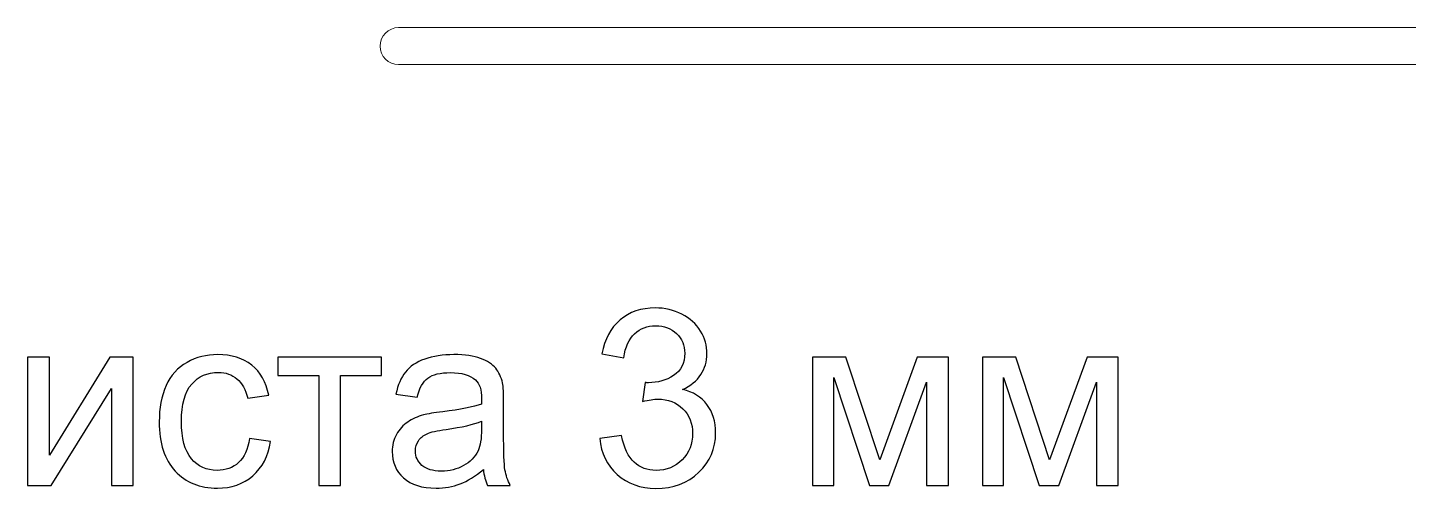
# Model space of a CAD drawing. Header units: centimetres. Extents: x -84 to 84, y -59 to 59.
# Drawn here: x -60.23 to -49.05, y 13.49 to 17.23 of the extents above; entities that cross this region are included whole.
import ezdxf

# ---------------------------------------------------------------- set-up
doc = ezdxf.new("R2010")
doc.units = ezdxf.units.CM
doc.header["$MEASUREMENT"] = 0
doc.layers.add('layer 1', color=7, linetype='Continuous')

msp = doc.modelspace()

# ---------------------------------------------------------------- linework, layer by layer
at = {"layer": 'layer 1', "color": 254, "lineweight": 20}
msp.add_open_spline([(-57.22765, 17.22703), (-57.22765, 17.22703), (51.47238, 17.22703), (51.47238, 17.22703), (51.47238, 17.22703), (51.55488, 17.22703), (51.62236, 17.15954), (51.62236, 17.07704), (51.62236, 17.07704), (51.62236, 17.07704), (51.62236, 17.07702), (51.62236, 17.07702), (51.62236, 17.07702), (51.62236, 16.99452), (51.55488, 16.92703), (51.47238, 16.92703), (51.47238, 16.92703), (51.47238, 16.92703), (-57.22765, 16.92703), (-57.22765, 16.92703), (-57.22765, 16.92703), (-57.31015, 16.92703), (-57.37763, 16.99452), (-57.37763, 17.07702), (-57.37763, 17.07702), (-57.37763, 17.07702), (-57.37763, 17.07704), (-57.37763, 17.07704), (-57.37763, 17.07704), (-57.37763, 17.15954), (-57.31015, 17.22703), (-57.22765, 17.22703)], degree=3, knots=[0, 0, 0, 0, 0.11111111, 0.11111111, 0.11111111, 0.11111111, 0.22222222, 0.22222222, 0.22222222, 0.22222222, 0.33333333, 0.33333333, 0.33333333, 0.33333333, 0.44444444, 0.44444444, 0.44444444, 0.44444444, 0.55555556, 0.55555556, 0.55555556, 0.55555556, 0.66666667, 0.66666667, 0.66666667, 0.66666667, 0.77777778, 0.77777778, 0.77777778, 0.77777778, 1, 1, 1, 1], dxfattribs=at)
at = {"layer": 'layer 1', "color": 250}
for points, knots in [([(-55.59895, 13.89571), (-55.59895, 13.89571), (-55.42284, 13.91972), (-55.42284, 13.91972), (-55.42284, 13.91972), (-55.40249, 13.81966), (-55.36847, 13.74762), (-55.32011, 13.70359), (-55.32011, 13.70359), (-55.27174, 13.65956), (-55.21237, 13.63755), (-55.142, 13.63755), (-55.142, 13.63755), (-55.05861, 13.63755), (-54.98823, 13.66623), (-54.93153, 13.7236), (-54.93153, 13.7236), (-54.87483, 13.78097), (-54.84648, 13.85201), (-54.84648, 13.93673), (-54.84648, 13.93673), (-54.84648, 14.01745), (-54.87283, 14.08416), (-54.92586, 14.13686), (-54.92586, 14.13686), (-54.97856, 14.18922), (-55.0456, 14.21557), (-55.12732, 14.21557), (-55.12732, 14.21557), (-55.16067, 14.21557), (-55.20203, 14.2089), (-55.25173, 14.1959), (-55.25173, 14.1959), (-55.25173, 14.1959), (-55.23205, 14.34999), (-55.23205, 14.34999), (-55.23205, 14.34999), (-55.22038, 14.34866), (-55.2107, 14.34799), (-55.2037, 14.34799), (-55.2037, 14.34799), (-55.12832, 14.34799), (-55.06094, 14.36767), (-55.00057, 14.40669), (-55.00057, 14.40669), (-54.94054, 14.44572), (-54.91052, 14.50576), (-54.91052, 14.58681), (-54.91052, 14.58681), (-54.91052, 14.65118), (-54.93253, 14.70455), (-54.97623, 14.74691), (-54.97623, 14.74691), (-55.01992, 14.78927), (-55.07629, 14.81028), (-55.14533, 14.81028), (-55.14533, 14.81028), (-55.21404, 14.81028), (-55.27108, 14.7886), (-55.31677, 14.74524), (-55.31677, 14.74524), (-55.36247, 14.70188), (-55.39182, 14.63684), (-55.40483, 14.55012), (-55.40483, 14.55012), (-55.40483, 14.55012), (-55.58094, 14.58214), (-55.58094, 14.58214), (-55.58094, 14.58214), (-55.55926, 14.70021), (-55.51056, 14.79193), (-55.43418, 14.85697), (-55.43418, 14.85697), (-55.35813, 14.92202), (-55.26307, 14.95437), (-55.14967, 14.95437), (-55.14967, 14.95437), (-55.07162, 14.95437), (-54.99957, 14.93769), (-54.93387, 14.904), (-54.93387, 14.904), (-54.86782, 14.87065), (-54.81746, 14.82495), (-54.78277, 14.76725), (-54.78277, 14.76725), (-54.74775, 14.70922), (-54.7304, 14.64784), (-54.7304, 14.5828), (-54.7304, 14.5828), (-54.7304, 14.5211), (-54.74708, 14.46506), (-54.7801, 14.41436), (-54.7801, 14.41436), (-54.81346, 14.36367), (-54.86282, 14.32331), (-54.92786, 14.29329), (-54.92786, 14.29329), (-54.84314, 14.27394), (-54.77743, 14.23325), (-54.7304, 14.17155), (-54.7304, 14.17155), (-54.68371, 14.11017), (-54.66036, 14.03279), (-54.66036, 13.9404), (-54.66036, 13.9404), (-54.66036, 13.81532), (-54.70606, 13.70892), (-54.79711, 13.62187), (-54.79711, 13.62187), (-54.8885, 13.53482), (-55.00391, 13.49145), (-55.14333, 13.49145), (-55.14333, 13.49145), (-55.26907, 13.49145), (-55.37347, 13.52915), (-55.45653, 13.60419), (-55.45653, 13.60419), (-55.53991, 13.67924), (-55.58727, 13.7763), (-55.59895, 13.89571)], [0, 0, 0, 0, 0.03225806, 0.03225806, 0.03225806, 0.03225806, 0.06451613, 0.06451613, 0.06451613, 0.06451613, 0.09677419, 0.09677419, 0.09677419, 0.09677419, 0.12903226, 0.12903226, 0.12903226, 0.12903226, 0.16129032, 0.16129032, 0.16129032, 0.16129032, 0.19354839, 0.19354839, 0.19354839, 0.19354839, 0.22580645, 0.22580645, 0.22580645, 0.22580645, 0.25806452, 0.25806452, 0.25806452, 0.25806452, 0.29032258, 0.29032258, 0.29032258, 0.29032258, 0.32258065, 0.32258065, 0.32258065, 0.32258065, 0.35483871, 0.35483871, 0.35483871, 0.35483871, 0.38709677, 0.38709677, 0.38709677, 0.38709677, 0.41935484, 0.41935484, 0.41935484, 0.41935484, 0.4516129, 0.4516129, 0.4516129, 0.4516129, 0.48387097, 0.48387097, 0.48387097, 0.48387097, 0.51612903, 0.51612903, 0.51612903, 0.51612903, 0.5483871, 0.5483871, 0.5483871, 0.5483871, 0.58064516, 0.58064516, 0.58064516, 0.58064516, 0.61290323, 0.61290323, 0.61290323, 0.61290323, 0.64516129, 0.64516129, 0.64516129, 0.64516129, 0.67741935, 0.67741935, 0.67741935, 0.67741935, 0.70967742, 0.70967742, 0.70967742, 0.70967742, 0.74193548, 0.74193548, 0.74193548, 0.74193548, 0.77419355, 0.77419355, 0.77419355, 0.77419355, 0.80645161, 0.80645161, 0.80645161, 0.80645161, 0.83870968, 0.83870968, 0.83870968, 0.83870968, 0.87096774, 0.87096774, 0.87096774, 0.87096774, 0.90322581, 0.90322581, 0.90322581, 0.90322581, 0.93548387, 0.93548387, 0.93548387, 0.93548387, 1, 1, 1, 1]), ([(-60.23284, 14.55412), (-60.23284, 14.55412), (-60.05673, 14.55412), (-60.05673, 14.55412), (-60.05673, 14.55412), (-60.05673, 14.55412), (-60.05673, 13.76196), (-60.05673, 13.76196), (-60.05673, 13.76196), (-60.05673, 13.76196), (-59.56742, 14.55412), (-59.56742, 14.55412), (-59.56742, 14.55412), (-59.56742, 14.55412), (-59.3783, 14.55412), (-59.3783, 14.55412), (-59.3783, 14.55412), (-59.3783, 14.55412), (-59.3783, 13.51547), (-59.3783, 13.51547), (-59.3783, 13.51547), (-59.3783, 13.51547), (-59.55441, 13.51547), (-59.55441, 13.51547), (-59.55441, 13.51547), (-59.55441, 13.51547), (-59.55441, 14.30263), (-59.55441, 14.30263), (-59.55441, 14.30263), (-59.55441, 14.30263), (-60.04305, 13.51547), (-60.04305, 13.51547), (-60.04305, 13.51547), (-60.04305, 13.51547), (-60.23284, 13.51547), (-60.23284, 13.51547), (-60.23284, 13.51547), (-60.23284, 13.51547), (-60.23284, 14.55412), (-60.23284, 14.55412)], [0, 0, 0, 0, 0.09090909, 0.09090909, 0.09090909, 0.09090909, 0.18181818, 0.18181818, 0.18181818, 0.18181818, 0.27272727, 0.27272727, 0.27272727, 0.27272727, 0.36363636, 0.36363636, 0.36363636, 0.36363636, 0.45454545, 0.45454545, 0.45454545, 0.45454545, 0.54545455, 0.54545455, 0.54545455, 0.54545455, 0.63636364, 0.63636364, 0.63636364, 0.63636364, 0.72727273, 0.72727273, 0.72727273, 0.72727273, 0.81818182, 0.81818182, 0.81818182, 0.81818182, 1, 1, 1, 1]), ([(-58.43638, 13.89571), (-58.43638, 13.89571), (-58.26428, 13.87169), (-58.26428, 13.87169), (-58.26428, 13.87169), (-58.28329, 13.75329), (-58.33132, 13.66089), (-58.40903, 13.59385), (-58.40903, 13.59385), (-58.48675, 13.52681), (-58.58247, 13.49346), (-58.69555, 13.49346), (-58.69555, 13.49346), (-58.8373, 13.49346), (-58.95137, 13.53982), (-59.03743, 13.63254), (-59.03743, 13.63254), (-59.12381, 13.72527), (-59.16684, 13.85802), (-59.16684, 14.03079), (-59.16684, 14.03079), (-59.16684, 14.14286), (-59.14816, 14.24059), (-59.11114, 14.32464), (-59.11114, 14.32464), (-59.07412, 14.40836), (-59.01775, 14.4714), (-58.9417, 14.51309), (-58.9417, 14.51309), (-58.86599, 14.55512), (-58.7836, 14.57613), (-58.69421, 14.57613), (-58.69421, 14.57613), (-58.58181, 14.57613), (-58.48942, 14.54778), (-58.41804, 14.49075), (-58.41804, 14.49075), (-58.34633, 14.43371), (-58.3003, 14.35266), (-58.28029, 14.24793), (-58.28029, 14.24793), (-58.28029, 14.24793), (-58.45039, 14.22191), (-58.45039, 14.22191), (-58.45039, 14.22191), (-58.46674, 14.29162), (-58.49542, 14.34399), (-58.53711, 14.37934), (-58.53711, 14.37934), (-58.57847, 14.41436), (-58.6285, 14.43204), (-58.68721, 14.43204), (-58.68721, 14.43204), (-58.77593, 14.43204), (-58.84797, 14.40036), (-58.90368, 14.33698), (-58.90368, 14.33698), (-58.95904, 14.27328), (-58.98673, 14.17321), (-58.98673, 14.0358), (-58.98673, 14.0358), (-58.98673, 13.89637), (-58.96004, 13.79531), (-58.90668, 13.73227), (-58.90668, 13.73227), (-58.85298, 13.66923), (-58.78327, 13.63755), (-58.69755, 13.63755), (-58.69755, 13.63755), (-58.62817, 13.63755), (-58.57047, 13.65856), (-58.52444, 13.70092), (-58.52444, 13.70092), (-58.47808, 13.74295), (-58.44872, 13.80799), (-58.43638, 13.89571)], [0, 0, 0, 0, 0.05, 0.05, 0.05, 0.05, 0.1, 0.1, 0.1, 0.1, 0.15, 0.15, 0.15, 0.15, 0.2, 0.2, 0.2, 0.2, 0.25, 0.25, 0.25, 0.25, 0.3, 0.3, 0.3, 0.3, 0.35, 0.35, 0.35, 0.35, 0.4, 0.4, 0.4, 0.4, 0.45, 0.45, 0.45, 0.45, 0.5, 0.5, 0.5, 0.5, 0.55, 0.55, 0.55, 0.55, 0.6, 0.6, 0.6, 0.6, 0.65, 0.65, 0.65, 0.65, 0.7, 0.7, 0.7, 0.7, 0.75, 0.75, 0.75, 0.75, 0.8, 0.8, 0.8, 0.8, 0.85, 0.85, 0.85, 0.85, 0.9, 0.9, 0.9, 0.9, 1, 1, 1, 1]), ([(-58.20623, 14.55412), (-58.20623, 14.55412), (-57.36571, 14.55412), (-57.36571, 14.55412), (-57.36571, 14.55412), (-57.36571, 14.55412), (-57.36571, 14.40803), (-57.36571, 14.40803), (-57.36571, 14.40803), (-57.36571, 14.40803), (-57.69792, 14.40803), (-57.69792, 14.40803), (-57.69792, 14.40803), (-57.69792, 14.40803), (-57.69792, 13.51547), (-57.69792, 13.51547), (-57.69792, 13.51547), (-57.69792, 13.51547), (-57.87403, 13.51547), (-57.87403, 13.51547), (-57.87403, 13.51547), (-57.87403, 13.51547), (-57.87403, 14.40803), (-57.87403, 14.40803), (-57.87403, 14.40803), (-57.87403, 14.40803), (-58.20623, 14.40803), (-58.20623, 14.40803), (-58.20623, 14.40803), (-58.20623, 14.40803), (-58.20623, 14.55412), (-58.20623, 14.55412)], [0, 0, 0, 0, 0.11111111, 0.11111111, 0.11111111, 0.11111111, 0.22222222, 0.22222222, 0.22222222, 0.22222222, 0.33333333, 0.33333333, 0.33333333, 0.33333333, 0.44444444, 0.44444444, 0.44444444, 0.44444444, 0.55555556, 0.55555556, 0.55555556, 0.55555556, 0.66666667, 0.66666667, 0.66666667, 0.66666667, 0.77777778, 0.77777778, 0.77777778, 0.77777778, 1, 1, 1, 1]), ([(-56.54153, 13.64555), (-56.60691, 13.58985), (-56.66995, 13.55083), (-56.73032, 13.52781), (-56.73032, 13.52781), (-56.79069, 13.5048), (-56.8554, 13.49346), (-56.92477, 13.49346), (-56.92477, 13.49346), (-57.03884, 13.49346), (-57.12657, 13.52114), (-57.18794, 13.57684), (-57.18794, 13.57684), (-57.24931, 13.63221), (-57.27999, 13.70325), (-57.27999, 13.78964), (-57.27999, 13.78964), (-57.27999, 13.84034), (-57.26832, 13.8867), (-57.24531, 13.92873), (-57.24531, 13.92873), (-57.22196, 13.97075), (-57.19161, 14.00411), (-57.15425, 14.02946), (-57.15425, 14.02946), (-57.11656, 14.05481), (-57.07453, 14.07415), (-57.0275, 14.08716), (-57.0275, 14.08716), (-56.99282, 14.09617), (-56.94045, 14.10484), (-56.87074, 14.11351), (-56.87074, 14.11351), (-56.72865, 14.13019), (-56.62358, 14.15053), (-56.55654, 14.17388), (-56.55654, 14.17388), (-56.55588, 14.1979), (-56.55554, 14.21324), (-56.55554, 14.21958), (-56.55554, 14.21958), (-56.55554, 14.29095), (-56.57222, 14.34132), (-56.60557, 14.37067), (-56.60557, 14.37067), (-56.6506, 14.41036), (-56.71764, 14.43004), (-56.80637, 14.43004), (-56.80637, 14.43004), (-56.88942, 14.43004), (-56.95079, 14.41537), (-56.99015, 14.38635), (-56.99015, 14.38635), (-57.02984, 14.35733), (-57.05886, 14.30596), (-57.07787, 14.23192), (-57.07787, 14.23192), (-57.07787, 14.23192), (-57.24998, 14.25593), (-57.24998, 14.25593), (-57.24998, 14.25593), (-57.2343, 14.32965), (-57.20862, 14.38935), (-57.17259, 14.43471), (-57.17259, 14.43471), (-57.13657, 14.48007), (-57.08454, 14.51476), (-57.0165, 14.53944), (-57.0165, 14.53944), (-56.94879, 14.56379), (-56.86974, 14.57613), (-56.78035, 14.57613), (-56.78035, 14.57613), (-56.69163, 14.57613), (-56.61925, 14.56579), (-56.56355, 14.54478), (-56.56355, 14.54478), (-56.50818, 14.52377), (-56.46715, 14.49775), (-56.44114, 14.46606), (-56.44114, 14.46606), (-56.41512, 14.43438), (-56.39678, 14.39435), (-56.3861, 14.34599), (-56.3861, 14.34599), (-56.38043, 14.31597), (-56.37743, 14.26194), (-56.37743, 14.18422), (-56.37743, 14.18422), (-56.37743, 14.18422), (-56.37743, 13.95074), (-56.37743, 13.95074), (-56.37743, 13.95074), (-56.37743, 13.78764), (-56.37376, 13.68458), (-56.36642, 13.64088), (-56.36642, 13.64088), (-56.35942, 13.59719), (-56.34474, 13.5555), (-56.3234, 13.51547), (-56.3234, 13.51547), (-56.3234, 13.51547), (-56.50751, 13.51547), (-56.50751, 13.51547), (-56.50751, 13.51547), (-56.52519, 13.55249), (-56.53653, 13.59585), (-56.54153, 13.64555)], [0, 0, 0, 0, 0.03571429, 0.03571429, 0.03571429, 0.03571429, 0.07142857, 0.07142857, 0.07142857, 0.07142857, 0.10714286, 0.10714286, 0.10714286, 0.10714286, 0.14285714, 0.14285714, 0.14285714, 0.14285714, 0.17857143, 0.17857143, 0.17857143, 0.17857143, 0.21428571, 0.21428571, 0.21428571, 0.21428571, 0.25, 0.25, 0.25, 0.25, 0.28571429, 0.28571429, 0.28571429, 0.28571429, 0.32142857, 0.32142857, 0.32142857, 0.32142857, 0.35714286, 0.35714286, 0.35714286, 0.35714286, 0.39285714, 0.39285714, 0.39285714, 0.39285714, 0.42857143, 0.42857143, 0.42857143, 0.42857143, 0.46428571, 0.46428571, 0.46428571, 0.46428571, 0.5, 0.5, 0.5, 0.5, 0.53571429, 0.53571429, 0.53571429, 0.53571429, 0.57142857, 0.57142857, 0.57142857, 0.57142857, 0.60714286, 0.60714286, 0.60714286, 0.60714286, 0.64285714, 0.64285714, 0.64285714, 0.64285714, 0.67857143, 0.67857143, 0.67857143, 0.67857143, 0.71428571, 0.71428571, 0.71428571, 0.71428571, 0.75, 0.75, 0.75, 0.75, 0.78571429, 0.78571429, 0.78571429, 0.78571429, 0.82142857, 0.82142857, 0.82142857, 0.82142857, 0.85714286, 0.85714286, 0.85714286, 0.85714286, 0.89285714, 0.89285714, 0.89285714, 0.89285714, 0.92857143, 0.92857143, 0.92857143, 0.92857143, 1, 1, 1, 1]), ([(-53.87587, 14.55412), (-53.87587, 14.55412), (-53.60504, 14.55412), (-53.60504, 14.55412), (-53.60504, 14.55412), (-53.60504, 14.55412), (-53.33053, 13.72293), (-53.33053, 13.72293), (-53.33053, 13.72293), (-53.33053, 13.72293), (-53.02668, 14.55412), (-53.02668, 14.55412), (-53.02668, 14.55412), (-53.02668, 14.55412), (-52.77519, 14.55412), (-52.77519, 14.55412), (-52.77519, 14.55412), (-52.77519, 14.55412), (-52.77519, 13.51547), (-52.77519, 13.51547), (-52.77519, 13.51547), (-52.77519, 13.51547), (-52.9513, 13.51547), (-52.9513, 13.51547), (-52.9513, 13.51547), (-52.9513, 13.51547), (-52.9513, 14.35166), (-52.9513, 14.35166), (-52.9513, 14.35166), (-52.9513, 14.35166), (-53.25715, 13.51547), (-53.25715, 13.51547), (-53.25715, 13.51547), (-53.25715, 13.51547), (-53.41459, 13.51547), (-53.41459, 13.51547), (-53.41459, 13.51547), (-53.41459, 13.51547), (-53.70377, 14.39168), (-53.70377, 14.39168), (-53.70377, 14.39168), (-53.70377, 14.39168), (-53.70377, 13.51547), (-53.70377, 13.51547), (-53.70377, 13.51547), (-53.70377, 13.51547), (-53.87587, 13.51547), (-53.87587, 13.51547), (-53.87587, 13.51547), (-53.87587, 13.51547), (-53.87587, 14.55412), (-53.87587, 14.55412)], [0, 0, 0, 0, 0.07142857, 0.07142857, 0.07142857, 0.07142857, 0.14285714, 0.14285714, 0.14285714, 0.14285714, 0.21428571, 0.21428571, 0.21428571, 0.21428571, 0.28571429, 0.28571429, 0.28571429, 0.28571429, 0.35714286, 0.35714286, 0.35714286, 0.35714286, 0.42857143, 0.42857143, 0.42857143, 0.42857143, 0.5, 0.5, 0.5, 0.5, 0.57142857, 0.57142857, 0.57142857, 0.57142857, 0.64285714, 0.64285714, 0.64285714, 0.64285714, 0.71428571, 0.71428571, 0.71428571, 0.71428571, 0.78571429, 0.78571429, 0.78571429, 0.78571429, 0.85714286, 0.85714286, 0.85714286, 0.85714286, 1, 1, 1, 1]), ([(-52.50001, 14.55412), (-52.50001, 14.55412), (-52.22918, 14.55412), (-52.22918, 14.55412), (-52.22918, 14.55412), (-52.22918, 14.55412), (-51.95467, 13.72293), (-51.95467, 13.72293), (-51.95467, 13.72293), (-51.95467, 13.72293), (-51.65082, 14.55412), (-51.65082, 14.55412), (-51.65082, 14.55412), (-51.65082, 14.55412), (-51.39933, 14.55412), (-51.39933, 14.55412), (-51.39933, 14.55412), (-51.39933, 14.55412), (-51.39933, 13.51547), (-51.39933, 13.51547), (-51.39933, 13.51547), (-51.39933, 13.51547), (-51.57544, 13.51547), (-51.57544, 13.51547), (-51.57544, 13.51547), (-51.57544, 13.51547), (-51.57544, 14.35166), (-51.57544, 14.35166), (-51.57544, 14.35166), (-51.57544, 14.35166), (-51.88129, 13.51547), (-51.88129, 13.51547), (-51.88129, 13.51547), (-51.88129, 13.51547), (-52.03873, 13.51547), (-52.03873, 13.51547), (-52.03873, 13.51547), (-52.03873, 13.51547), (-52.32791, 14.39168), (-52.32791, 14.39168), (-52.32791, 14.39168), (-52.32791, 14.39168), (-52.32791, 13.51547), (-52.32791, 13.51547), (-52.32791, 13.51547), (-52.32791, 13.51547), (-52.50001, 13.51547), (-52.50001, 13.51547), (-52.50001, 13.51547), (-52.50001, 13.51547), (-52.50001, 14.55412), (-52.50001, 14.55412)], [0, 0, 0, 0, 0.07142857, 0.07142857, 0.07142857, 0.07142857, 0.14285714, 0.14285714, 0.14285714, 0.14285714, 0.21428571, 0.21428571, 0.21428571, 0.21428571, 0.28571429, 0.28571429, 0.28571429, 0.28571429, 0.35714286, 0.35714286, 0.35714286, 0.35714286, 0.42857143, 0.42857143, 0.42857143, 0.42857143, 0.5, 0.5, 0.5, 0.5, 0.57142857, 0.57142857, 0.57142857, 0.57142857, 0.64285714, 0.64285714, 0.64285714, 0.64285714, 0.71428571, 0.71428571, 0.71428571, 0.71428571, 0.78571429, 0.78571429, 0.78571429, 0.78571429, 0.85714286, 0.85714286, 0.85714286, 0.85714286, 1, 1, 1, 1]), ([(-56.55554, 14.0358), (-56.61958, 14.00978), (-56.71564, 13.98777), (-56.84372, 13.96975), (-56.84372, 13.96975), (-56.91643, 13.95941), (-56.9678, 13.94774), (-56.99782, 13.93473), (-56.99782, 13.93473), (-57.02784, 13.92172), (-57.05085, 13.90271), (-57.0672, 13.87803), (-57.0672, 13.87803), (-57.08354, 13.85301), (-57.09188, 13.82533), (-57.09188, 13.79464), (-57.09188, 13.79464), (-57.09188, 13.74828), (-57.0742, 13.70926), (-57.03851, 13.67824), (-57.03851, 13.67824), (-57.00282, 13.64722), (-56.95079, 13.63154), (-56.88241, 13.63154), (-56.88241, 13.63154), (-56.8147, 13.63154), (-56.75433, 13.64622), (-56.7013, 13.6759), (-56.7013, 13.6759), (-56.6486, 13.70526), (-56.60958, 13.74561), (-56.58489, 13.79665), (-56.58489, 13.79665), (-56.56588, 13.83634), (-56.55654, 13.89471), (-56.55654, 13.97176), (-56.55654, 13.97176), (-56.55654, 13.97176), (-56.55554, 14.0358), (-56.55554, 14.0358)], [0, 0, 0, 0, 0.09090909, 0.09090909, 0.09090909, 0.09090909, 0.18181818, 0.18181818, 0.18181818, 0.18181818, 0.27272727, 0.27272727, 0.27272727, 0.27272727, 0.36363636, 0.36363636, 0.36363636, 0.36363636, 0.45454545, 0.45454545, 0.45454545, 0.45454545, 0.54545455, 0.54545455, 0.54545455, 0.54545455, 0.63636364, 0.63636364, 0.63636364, 0.63636364, 0.72727273, 0.72727273, 0.72727273, 0.72727273, 0.81818182, 0.81818182, 0.81818182, 0.81818182, 1, 1, 1, 1])]:
    msp.add_open_spline(points, degree=3, knots=knots, dxfattribs=at)

doc.saveas('drawing.dxf')
